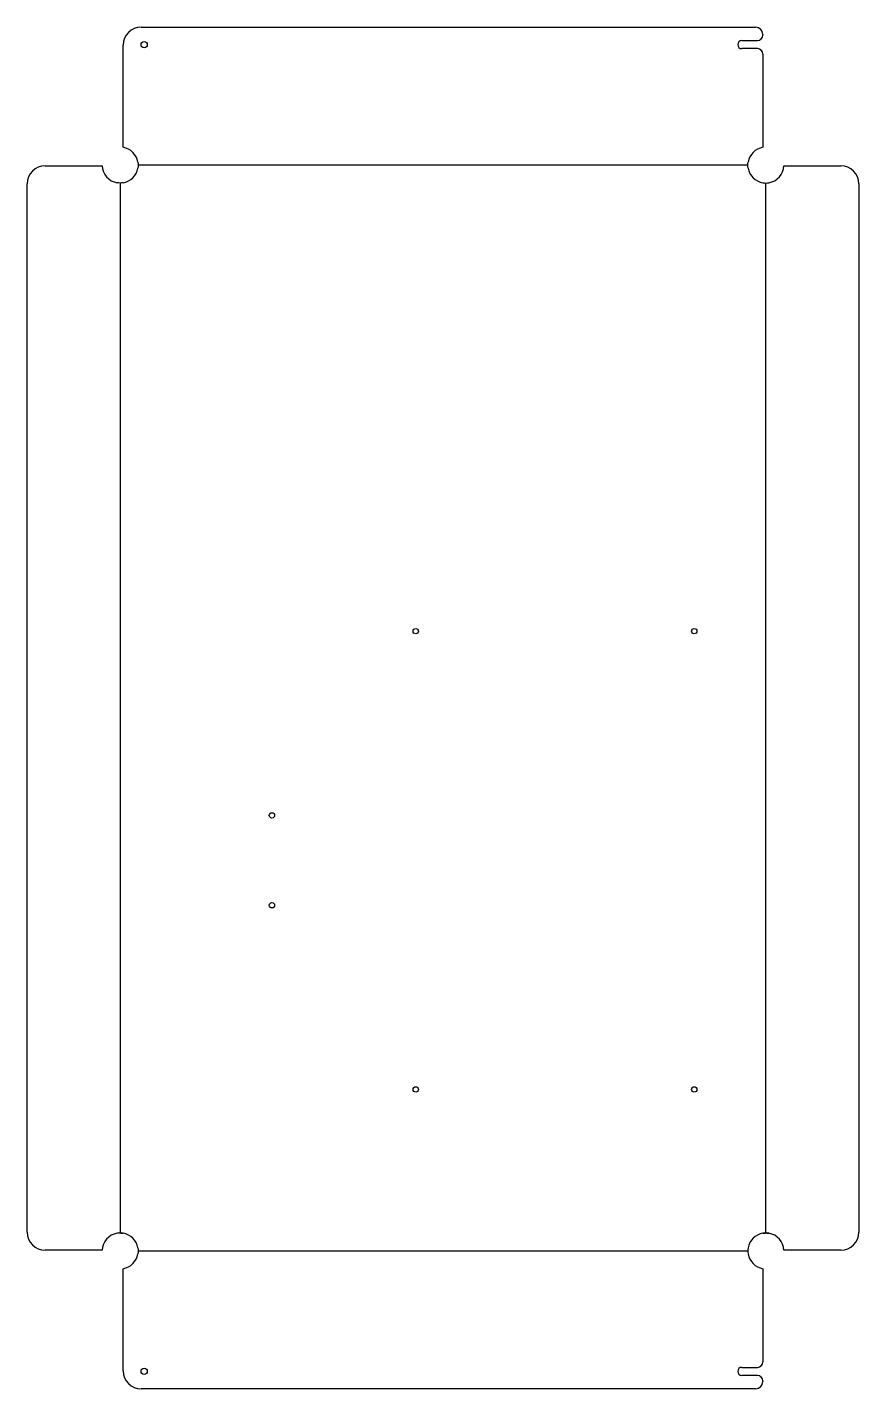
# Model space of a CAD drawing. Header units: millimetres. Extents: x -235 to 228, y -179 to 579.
import ezdxf

# ---------------------------------------------------------------- set-up
doc = ezdxf.new("R2010")
doc.units = ezdxf.units.MM
doc.header["$MEASUREMENT"] = 0
doc.layers.add('layer 1', color=3, linetype='Continuous')
doc.layers.add('Unfold_Sketch001', color=7, linetype='Continuous')

msp = doc.modelspace()

# ---------------------------------------------------------------- linework, layer by layer
at = {"layer": 'layer 1'}
for p, q in [((165.983, 502.005), (-173.383, 502.005)), ((-183.383, 492.0045), (-183.383, -92.2212)), ((175.983, -92.2212), (175.983, 492.0045)), ((-173.383, -102.221), (165.983, -102.221))]:
    msp.add_line(p, q, dxfattribs=at)
at = {"layer": 'Unfold_Sketch001'}
for p, q in [((-171.7, 578.688), (170.3, 578.688)), ((-181.7, 511.862), (-181.7, 568.688)), ((162.6, 571.268), (171.3, 571.268)), ((174.3, 574.688), (174.3, 574.268)), ((171.3, 566.768), (162.6, 566.768)), ((174.3, 563.768), (174.3, 511.862)), ((-225.066, 501.592), (-193.374, 501.592)), ((185.974, 501.592), (217.666, 501.592)), ((-235.066, -91.8082), (-235.066, 491.592)), ((227.666, 491.592), (227.666, -91.8082)), ((-193.374, -101.808), (-225.066, -101.808)), ((217.666, -101.808), (185.974, -101.808)), ((-181.7, -168.904), (-181.7, -112.079)), ((174.3, -112.079), (174.3, -163.984)), ((162.6, -166.984), (171.3, -166.984)), ((171.3, -171.484), (162.6, -171.484)), ((170.3, -178.904), (-171.7, -178.904)), ((174.3, -174.484), (174.3, -174.904))]:
    msp.add_line(p, q, dxfattribs=at)
for centre, radius in [((-170, 569.018), 1.75), ((-18.8743, 242.636), 1.5), ((136.126, 242.636), 1.5), ((-98.8743, 140.136), 1.5), ((-98.8743, 90.1361), 1.5), ((-18.8743, -12.3639), 1.5), ((136.126, -12.3639), 1.5), ((-170, -169.234), 1.75)]:
    msp.add_circle(centre, radius, dxfattribs=at)
for centre, radius, start, end in [((-171.7, 568.688), 10, 90, 180), ((170.3, 574.688), 4, 0, 90), ((162.6, 569.018), 2.25, 90, 270), ((171.3, 574.268), 3, 270, 0), ((171.3, 563.768), 3, 0, 90), ((-183.383, 502.005), 10, 9.68916, 80.3108), ((175.983, 502.005), 10, 99.6892, 170.311), ((-225.066, 491.592), 10, 90, 180), ((-183.383, 502.005), 10, 182.367, 260.3108), ((-183.383, 502.005), 10, 279.6892, 350.31084), ((175.983, 502.005), 10, 189.689, 260.3108), ((175.983, 502.005), 10, 279.6892, 357.63284), ((217.666, 491.592), 10, 0, 90), ((-225.066, -91.8082), 10, 180, 270), ((-183.383, -102.221), 10, 99.6892, 177.633), ((-183.383, -102.221), 10, 9.68916, 80.3108), ((175.983, -102.221), 10, 99.6892, 170.311), ((175.983, -102.221), 10, 2.36716, 80.3108), ((217.666, -91.8082), 10, 270, 0), ((-183.383, -102.221), 10, 279.6892, 350.31084), ((175.983, -102.221), 10, 189.689, 260.3108), ((171.3, -163.984), 3, 270, 0), ((-171.7, -168.904), 10, 180, 270), ((162.6, -169.234), 2.25, 90, 270), ((171.3, -174.484), 3, 0, 90), ((170.3, -174.904), 4, 270, 0)]:
    msp.add_arc(centre, radius, start, end, dxfattribs=at)
for points, degree in [([(-173.526, 503.688), (-173.336, 502.577), (-173.336, 501.433), (-173.526, 500.322)], 3), ([(-173.526, 503.688), (-173.336, 502.577), (-173.336, 501.433), (-173.526, 500.322)], 3), ([(-173.526, 503.688), (-173.336, 502.577), (-173.336, 501.433), (-173.526, 500.322)], 3), ([(166.126, 500.322), (165.936, 501.433), (165.936, 502.577), (166.126, 503.688)], 3), ([(166.126, 500.322), (165.936, 501.433), (165.936, 502.577), (166.126, 503.688)], 3), ([(166.126, 500.322), (165.936, 501.433), (165.936, 502.577), (166.126, 503.688)], 3), ([(-181.7, 492.147), (-182.811, 491.957), (-183.955, 491.957), (-185.066, 492.147)], 3), ([(-181.7, 492.147), (-182.811, 491.957), (-183.955, 491.957), (-185.066, 492.147)], 3), ([(-181.7, 492.147), (-182.811, 491.957), (-183.955, 491.957), (-185.066, 492.147)], 3), ([(174.3, 492.147), (175.411, 491.957), (176.555, 491.957), (177.666, 492.147)], 3), ([(174.3, 492.147), (175.411, 491.957), (176.555, 491.957), (177.666, 492.147)], 3), ([(174.3, 492.147), (175.411, 491.957), (176.555, 491.957), (177.666, 492.147)], 3), ([(-183.383, -92.2212), (-184.231, -92.2214), (-185.066, -92.3639)], 2), ([(-181.7, -92.3639), (-182.535, -92.2214), (-183.383, -92.2212)], 2), ([(-181.7, -92.3639), (-182.535, -92.2214), (-183.383, -92.2212)], 2), ([(-181.7, -92.3639), (-182.535, -92.2214), (-183.383, -92.2212)], 2), ([(-181.7, -92.3639), (-182.535, -92.2214), (-183.383, -92.2212)], 2), ([(-183.383, -92.2212), (-182.535, -92.2214), (-181.7, -92.3639)], 2), ([(175.983, -92.2212), (175.135, -92.2214), (174.3, -92.3639)], 2), ([(174.3, -92.3639), (175.135, -92.2214), (175.983, -92.2212)], 2), ([(175.983, -92.2212), (175.135, -92.2214), (174.3, -92.3639)], 2), ([(175.983, -92.2212), (175.135, -92.2214), (174.3, -92.3639)], 2), ([(177.666, -92.3639), (176.831, -92.2214), (175.983, -92.2212)], 2), ([(175.983, -92.2212), (176.831, -92.2214), (177.666, -92.3639)], 2), ([(177.666, -92.3639), (176.831, -92.2214), (175.983, -92.2212)], 2), ([(177.666, -92.3639), (176.831, -92.2214), (175.983, -92.2212)], 2), ([(177.666, -92.3639), (176.831, -92.2214), (175.983, -92.2212)], 2), ([(-173.526, -100.538), (-173.336, -101.649), (-173.336, -102.793), (-173.526, -103.904)], 3), ([(-173.526, -100.538), (-173.336, -101.649), (-173.336, -102.793), (-173.526, -103.904)], 3), ([(-173.526, -100.538), (-173.336, -101.649), (-173.336, -102.793), (-173.526, -103.904)], 3), ([(166.126, -100.538), (165.936, -101.649), (165.936, -102.793), (166.126, -103.904)], 3), ([(166.126, -100.538), (165.936, -101.649), (165.936, -102.793), (166.126, -103.904)], 3), ([(166.126, -100.538), (165.936, -101.649), (165.936, -102.793), (166.126, -103.904)], 3)]:
    msp.add_open_spline(points, degree=degree, dxfattribs=at)

doc.saveas('drawing.dxf')
